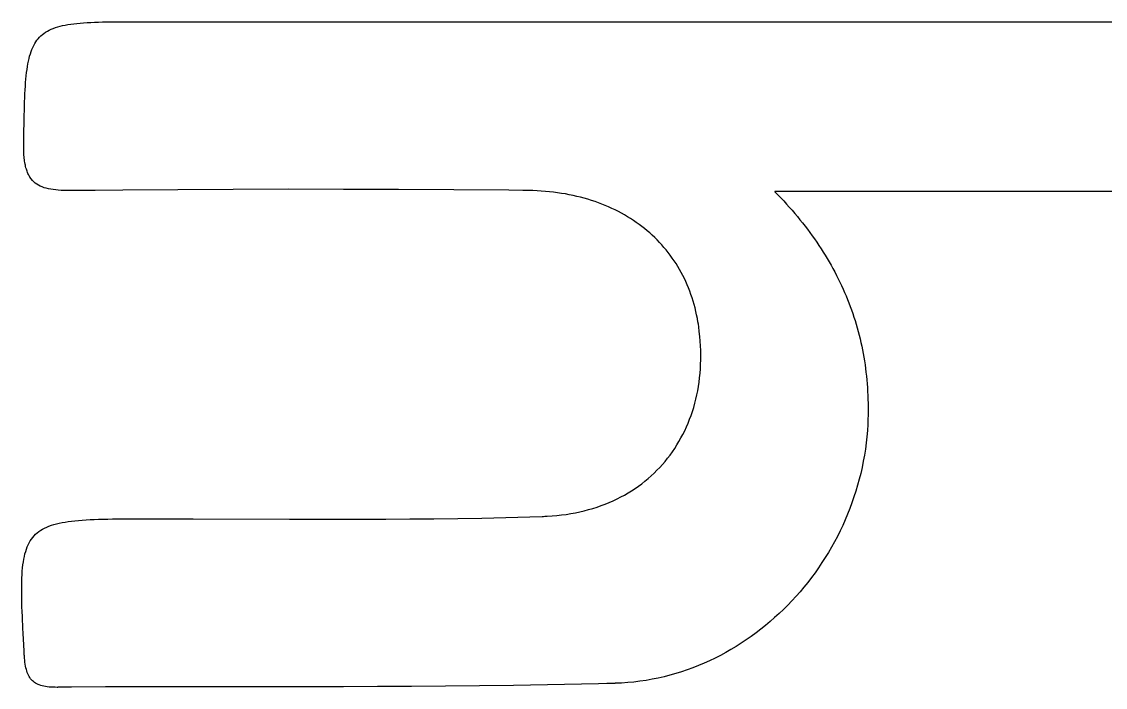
# Model space of a CAD drawing. Extents: x -2412.6 to -2376.5, y -227.2 to -193.2.
# Drawn here: x -2412.604 to -2408.006, y -199.585 to -196.761 of the extents above; entities that cross this region are included whole.
import ezdxf

# ---------------------------------------------------------------- set-up
doc = ezdxf.new("R2010")
doc.units = 0
doc.layers.add('WORK_LAYER', color=254, linetype='CONTINUOUS')

msp = doc.modelspace()

# ---------------------------------------------------------------- linework, layer by layer
at = {"layer": 'WORK_LAYER'}
msp.add_lwpolyline([(-2406.6388, -197.4818), (-2408.5634, -197.4818), (-2409.0445, -197.4818), (-2409.2851, -197.4818), (-2409.4054, -197.4818), (-2409.4073, -197.4818), (-2409.4082, -197.4818), (-2409.4087, -197.4818), (-2409.4089, -197.4818), (-2409.4088, -197.4819), (-2409.4086, -197.4821), (-2409.4082, -197.4825), (-2409.3955, -197.4955), (-2409.3831, -197.5086), (-2409.3708, -197.5217), (-2409.3588, -197.5348), (-2409.347, -197.548), (-2409.3353, -197.5613), (-2409.3239, -197.5746), (-2409.3127, -197.5879), (-2409.3017, -197.6013), (-2409.2909, -197.6148), (-2409.2803, -197.6283), (-2409.2699, -197.6418), (-2409.2598, -197.6554), (-2409.2498, -197.6691), (-2409.2401, -197.6828), (-2409.2305, -197.6966), (-2409.2212, -197.7104), (-2409.212, -197.7242), (-2409.2031, -197.7382), (-2409.1944, -197.7522), (-2409.1859, -197.7662), (-2409.1776, -197.7803), (-2409.1695, -197.7945), (-2409.1616, -197.8087), (-2409.1539, -197.8229), (-2409.1464, -197.8373), (-2409.1391, -197.8517), (-2409.1321, -197.8661), (-2409.1252, -197.8806), (-2409.1185, -197.8952), (-2409.1121, -197.9099), (-2409.1058, -197.9246), (-2409.0998, -197.9393), (-2409.0939, -197.9541), (-2409.0883, -197.969), (-2409.0829, -197.984), (-2409.0776, -197.999), (-2409.0726, -198.0141), (-2409.0678, -198.0292), (-2409.0632, -198.0444), (-2409.0587, -198.0597), (-2409.0545, -198.0751), (-2409.0505, -198.0905), (-2409.0467, -198.106), (-2409.0431, -198.1215), (-2409.0397, -198.1372), (-2409.0365, -198.1529), (-2409.0335, -198.1686), (-2409.0307, -198.1845), (-2409.0281, -198.2004), (-2409.0257, -198.2163), (-2409.0236, -198.2324), (-2409.0216, -198.2485), (-2409.0198, -198.2647), (-2409.0182, -198.281), (-2409.0168, -198.2973), (-2409.0156, -198.3138), (-2409.0147, -198.3302), (-2409.0139, -198.3468), (-2409.0133, -198.3635), (-2409.0129, -198.3802), (-2409.0127, -198.397), (-2409.0128, -198.4139), (-2409.013, -198.4308), (-2409.0134, -198.4479), (-2409.0137, -198.4565), (-2409.0142, -198.4697), (-2409.0158, -198.4961), (-2409.018, -198.5224), (-2409.0209, -198.5486), (-2409.0243, -198.5746), (-2409.0283, -198.6006), (-2409.0329, -198.6264), (-2409.0381, -198.652), (-2409.0439, -198.6775), (-2409.0502, -198.7028), (-2409.0571, -198.728), (-2409.0645, -198.7529), (-2409.0725, -198.7777), (-2409.0811, -198.8023), (-2409.0901, -198.8266), (-2409.0997, -198.8508), (-2409.1098, -198.8747), (-2409.1204, -198.8983), (-2409.1315, -198.9217), (-2409.1431, -198.9449), (-2409.1552, -198.9678), (-2409.1678, -198.9904), (-2409.1809, -199.0127), (-2409.1944, -199.0347), (-2409.2083, -199.0564), (-2409.2228, -199.0778), (-2409.2376, -199.0989), (-2409.2529, -199.1196), (-2409.2687, -199.14), (-2409.2848, -199.16), (-2409.3014, -199.1797), (-2409.3184, -199.199), (-2409.3357, -199.218), (-2409.3535, -199.2365), (-2409.3716, -199.2546), (-2409.3902, -199.2724), (-2409.4091, -199.2897), (-2409.4283, -199.3066), (-2409.4479, -199.323), (-2409.4679, -199.339), (-2409.4882, -199.3546), (-2409.5089, -199.3697), (-2409.5298, -199.3843), (-2409.5511, -199.3984), (-2409.5727, -199.4121), (-2409.5946, -199.4252), (-2409.6168, -199.4378), (-2409.6393, -199.4499), (-2409.662, -199.4615), (-2409.6851, -199.4726), (-2409.7084, -199.4831), (-2409.732, -199.493), (-2409.7558, -199.5024), (-2409.7799, -199.5112), (-2409.8042, -199.5194), (-2409.8287, -199.527), (-2409.8535, -199.534), (-2409.8785, -199.5404), (-2409.9037, -199.5462), (-2409.9291, -199.5513), (-2409.9546, -199.5558), (-2409.9804, -199.5597), (-2410.0064, -199.5629), (-2410.0325, -199.5654), (-2410.0588, -199.5672), (-2410.0852, -199.5684), (-2410.087, -199.5685), (-2410.0893, -199.5685), (-2410.0938, -199.5687), (-2410.1028, -199.5689), (-2410.1208, -199.5694), (-2410.1569, -199.5704), (-2410.2289, -199.5722), (-2410.3731, -199.5754), (-2410.5174, -199.5778), (-2410.6616, -199.5797), (-2410.8058, -199.581), (-2410.9501, -199.5819), (-2411.0944, -199.5825), (-2411.2386, -199.5828), (-2411.3829, -199.5829), (-2411.6715, -199.5829), (-2411.96, -199.583), (-2412.1043, -199.5834), (-2412.2486, -199.584), (-2412.3929, -199.5849), (-2412.4289, -199.5852), (-2412.447, -199.5854), (-2412.4492, -199.5854), (-2412.4503, -199.5854), (-2412.4506, -199.5854), (-2412.4507, -199.5854), (-2412.4508, -199.5854), (-2412.4514, -199.5855), (-2412.4526, -199.5855), (-2412.4619, -199.5854), (-2412.4708, -199.5852), (-2412.4794, -199.5847), (-2412.4875, -199.5841), (-2412.4953, -199.5832), (-2412.5027, -199.5821), (-2412.5098, -199.5808), (-2412.5164, -199.5792), (-2412.5228, -199.5774), (-2412.5288, -199.5753), (-2412.5344, -199.573), (-2412.5398, -199.5704), (-2412.5448, -199.5675), (-2412.5496, -199.5644), (-2412.554, -199.5609), (-2412.5582, -199.5572), (-2412.562, -199.5532), (-2412.5656, -199.5488), (-2412.569, -199.5442), (-2412.572, -199.5392), (-2412.5749, -199.534), (-2412.5775, -199.5283), (-2412.5798, -199.5224), (-2412.582, -199.5161), (-2412.5839, -199.5094), (-2412.5857, -199.5024), (-2412.5872, -199.495), (-2412.5886, -199.4872), (-2412.5897, -199.4791), (-2412.5907, -199.4705), (-2412.5916, -199.4616), (-2412.5923, -199.4523), (-2412.5926, -199.4475), (-2412.5926, -199.4469), (-2412.5926, -199.4467), (-2412.5926, -199.4459), (-2412.5927, -199.4442), (-2412.5931, -199.4377), (-2412.5938, -199.4247), (-2412.5945, -199.412), (-2412.5952, -199.3994), (-2412.5958, -199.3871), (-2412.5965, -199.3749), (-2412.5971, -199.3629), (-2412.5977, -199.3511), (-2412.5983, -199.3396), (-2412.5989, -199.3282), (-2412.5994, -199.3169), (-2412.5999, -199.3059), (-2412.6009, -199.2844), (-2412.6017, -199.2636), (-2412.6024, -199.2435), (-2412.603, -199.2241), (-2412.6034, -199.2054), (-2412.6036, -199.1874), (-2412.6037, -199.17), (-2412.6036, -199.1533), (-2412.6033, -199.1372), (-2412.6028, -199.1218), (-2412.602, -199.1069), (-2412.601, -199.0927), (-2412.5998, -199.079), (-2412.5984, -199.0659), (-2412.5966, -199.0533), (-2412.5946, -199.0414), (-2412.5923, -199.0299), (-2412.5897, -199.019), (-2412.5867, -199.0086), (-2412.5835, -198.9987), (-2412.5799, -198.9892), (-2412.5759, -198.9803), (-2412.5716, -198.9718), (-2412.567, -198.9637), (-2412.5619, -198.9561), (-2412.5565, -198.949), (-2412.5506, -198.9422), (-2412.5444, -198.9358), (-2412.5377, -198.9299), (-2412.5305, -198.9243), (-2412.5229, -198.919), (-2412.5149, -198.9142), (-2412.5064, -198.9096), (-2412.4973, -198.9054), (-2412.4878, -198.9015), (-2412.4778, -198.8979), (-2412.4673, -198.8946), (-2412.4562, -198.8915), (-2412.4446, -198.8888), (-2412.4324, -198.8863), (-2412.4196, -198.884), (-2412.4063, -198.8819), (-2412.3924, -198.8801), (-2412.3779, -198.8785), (-2412.3628, -198.8771), (-2412.347, -198.8758), (-2412.3306, -198.8747), (-2412.3136, -198.8738), (-2412.2959, -198.873), (-2412.2775, -198.8723), (-2412.2585, -198.8718), (-2412.2388, -198.8713), (-2412.2183, -198.871), (-2412.1972, -198.8707), (-2412.1753, -198.8705), (-2412.164, -198.8704), (-2412.1526, -198.8704), (-2412.141, -198.8703), (-2412.1293, -198.8703), (-2412.1173, -198.8702), (-2412.1051, -198.8702), (-2412.0927, -198.8702), (-2412.0802, -198.8701), (-2411.9781, -198.87), (-2411.876, -198.8701), (-2411.4676, -198.8714), (-2411.2634, -198.8718), (-2411.1614, -198.8717), (-2411.0593, -198.8714), (-2410.9572, -198.8709), (-2410.8552, -198.87), (-2410.7531, -198.8687), (-2410.6511, -198.8669), (-2410.5491, -198.8647), (-2410.4471, -198.8619), (-2410.3961, -198.8602), (-2410.3897, -198.86), (-2410.3844, -198.8598), (-2410.374, -198.8594), (-2410.3533, -198.8581), (-2410.333, -198.8563), (-2410.3129, -198.8541), (-2410.293, -198.8514), (-2410.2735, -198.8483), (-2410.2542, -198.8447), (-2410.2352, -198.8407), (-2410.2166, -198.8363), (-2410.1982, -198.8314), (-2410.1801, -198.8262), (-2410.1623, -198.8205), (-2410.1448, -198.8143), (-2410.1276, -198.8078), (-2410.1107, -198.8009), (-2410.0941, -198.7936), (-2410.0779, -198.7858), (-2410.0619, -198.7777), (-2410.0463, -198.7693), (-2410.031, -198.7604), (-2410.016, -198.7512), (-2410.0014, -198.7416), (-2409.9871, -198.7316), (-2409.9732, -198.7213), (-2409.9595, -198.7106), (-2409.9463, -198.6996), (-2409.9333, -198.6883), (-2409.9208, -198.6766), (-2409.9085, -198.6645), (-2409.8967, -198.6522), (-2409.8852, -198.6395), (-2409.874, -198.6266), (-2409.8632, -198.6133), (-2409.8528, -198.5997), (-2409.8428, -198.5858), (-2409.8331, -198.5716), (-2409.8239, -198.5571), (-2409.815, -198.5424), (-2409.8065, -198.5273), (-2409.7984, -198.512), (-2409.7906, -198.4964), (-2409.7833, -198.4806), (-2409.7764, -198.4645), (-2409.7698, -198.4481), (-2409.7637, -198.4315), (-2409.758, -198.4147), (-2409.7527, -198.3976), (-2409.7478, -198.3803), (-2409.7434, -198.3627), (-2409.7393, -198.3449), (-2409.7357, -198.327), (-2409.7325, -198.3088), (-2409.7297, -198.2903), (-2409.7274, -198.2717), (-2409.7255, -198.2529), (-2409.7241, -198.2339), (-2409.7231, -198.2148), (-2409.7225, -198.1954), (-2409.7224, -198.1759), (-2409.7228, -198.1562), (-2409.7236, -198.1363), (-2409.7248, -198.1163), (-2409.7266, -198.0961), (-2409.7288, -198.0757), (-2409.7314, -198.0552), (-2409.7329, -198.0449), (-2409.7337, -198.0398), (-2409.7339, -198.0385), (-2409.7341, -198.0375), (-2409.7344, -198.0356), (-2409.7371, -198.0203), (-2409.74, -198.0052), (-2409.7433, -197.9903), (-2409.7469, -197.9756), (-2409.7508, -197.961), (-2409.7549, -197.9465), (-2409.7594, -197.9323), (-2409.7642, -197.9182), (-2409.7692, -197.9043), (-2409.7745, -197.8906), (-2409.7802, -197.8771), (-2409.7861, -197.8637), (-2409.7923, -197.8505), (-2409.7988, -197.8376), (-2409.8055, -197.8248), (-2409.8126, -197.8122), (-2409.8199, -197.7998), (-2409.8275, -197.7876), (-2409.8353, -197.7756), (-2409.8435, -197.7638), (-2409.8518, -197.7522), (-2409.8605, -197.7408), (-2409.8694, -197.7296), (-2409.8786, -197.7187), (-2409.888, -197.7079), (-2409.8977, -197.6974), (-2409.9077, -197.6871), (-2409.9179, -197.6769), (-2409.9283, -197.6671), (-2409.939, -197.6574), (-2409.9499, -197.648), (-2409.9611, -197.6388), (-2409.9725, -197.6298), (-2409.9842, -197.6211), (-2409.9961, -197.6125), (-2410.0082, -197.6043), (-2410.0206, -197.5962), (-2410.0332, -197.5885), (-2410.046, -197.5809), (-2410.0591, -197.5736), (-2410.0723, -197.5666), (-2410.0858, -197.5598), (-2410.0995, -197.5532), (-2410.1135, -197.5469), (-2410.1276, -197.5409), (-2410.142, -197.5351), (-2410.1565, -197.5296), (-2410.1713, -197.5243), (-2410.1863, -197.5193), (-2410.2015, -197.5146), (-2410.2169, -197.5101), (-2410.2325, -197.5059), (-2410.2483, -197.502), (-2410.2643, -197.4984), (-2410.2805, -197.495), (-2410.2968, -197.4919), (-2410.3134, -197.4892), (-2410.3301, -197.4866), (-2410.3471, -197.4844), (-2410.3642, -197.4825), (-2410.3815, -197.4808), (-2410.399, -197.4795), (-2410.4167, -197.4784), (-2410.4345, -197.4777), (-2410.4525, -197.4772), (-2410.457, -197.4772), (-2410.4594, -197.4771), (-2410.463, -197.4771), (-2410.4777, -197.4769), (-2410.5362, -197.4763), (-2410.7703, -197.4744), (-2411.0045, -197.473), (-2411.2386, -197.4723), (-2411.4728, -197.4721), (-2411.7069, -197.4727), (-2411.9411, -197.4738), (-2412.1752, -197.4756), (-2412.2923, -197.4767), (-2412.3508, -197.4773), (-2412.3654, -197.4775), (-2412.3728, -197.4776), (-2412.3764, -197.4776), (-2412.3773, -197.4776), (-2412.3777, -197.4776), (-2412.3778, -197.4776), (-2412.3783, -197.4776), (-2412.3852, -197.4777), (-2412.3988, -197.4777), (-2412.4119, -197.4776), (-2412.4245, -197.4772), (-2412.4366, -197.4767), (-2412.4482, -197.4759), (-2412.4594, -197.4749), (-2412.4701, -197.4736), (-2412.4804, -197.472), (-2412.4902, -197.4701), (-2412.4995, -197.4678), (-2412.5084, -197.4652), (-2412.5169, -197.4621), (-2412.5249, -197.4586), (-2412.5324, -197.4547), (-2412.5395, -197.4504), (-2412.5462, -197.4455), (-2412.5524, -197.4401), (-2412.5582, -197.4342), (-2412.5635, -197.4277), (-2412.5685, -197.4207), (-2412.5708, -197.4169), (-2412.573, -197.413), (-2412.5751, -197.4089), (-2412.577, -197.4047), (-2412.5789, -197.4003), (-2412.5807, -197.3957), (-2412.5824, -197.391), (-2412.5839, -197.3861), (-2412.5854, -197.381), (-2412.5868, -197.3757), (-2412.588, -197.3703), (-2412.5892, -197.3647), (-2412.5902, -197.3589), (-2412.5912, -197.3529), (-2412.592, -197.3467), (-2412.5928, -197.3403), (-2412.5934, -197.3337), (-2412.594, -197.3269), (-2412.5944, -197.3199), (-2412.5947, -197.3127), (-2412.595, -197.3052), (-2412.5951, -197.2976), (-2412.5952, -197.2897), (-2412.5951, -197.2817), (-2412.5951, -197.2796), (-2412.5951, -197.2786), (-2412.5951, -197.2781), (-2412.5951, -197.2778), (-2412.595, -197.2771), (-2412.5948, -197.2654), (-2412.5944, -197.2425), (-2412.594, -197.2203), (-2412.5936, -197.1987), (-2412.5932, -197.1779), (-2412.5928, -197.1577), (-2412.5923, -197.1382), (-2412.5917, -197.1193), (-2412.5912, -197.1011), (-2412.5905, -197.0835), (-2412.5897, -197.0665), (-2412.5889, -197.0502), (-2412.5879, -197.0344), (-2412.5869, -197.0192), (-2412.5856, -197.0046), (-2412.5843, -196.9905), (-2412.5828, -196.977), (-2412.5811, -196.964), (-2412.5793, -196.9516), (-2412.5772, -196.9396), (-2412.575, -196.9282), (-2412.5725, -196.9173), (-2412.5698, -196.9069), (-2412.5669, -196.8969), (-2412.5637, -196.8874), (-2412.5603, -196.8783), (-2412.5566, -196.8697), (-2412.5526, -196.8616), (-2412.5483, -196.8538), (-2412.5437, -196.8464), (-2412.5388, -196.8395), (-2412.5336, -196.8329), (-2412.528, -196.8267), (-2412.5221, -196.8209), (-2412.5158, -196.8154), (-2412.5091, -196.8103), (-2412.502, -196.8055), (-2412.4945, -196.801), (-2412.4866, -196.7968), (-2412.4783, -196.7929), (-2412.4696, -196.7893), (-2412.4604, -196.786), (-2412.4507, -196.783), (-2412.4406, -196.7802), (-2412.43, -196.7776), (-2412.4189, -196.7753), (-2412.4073, -196.7732), (-2412.3952, -196.7713), (-2412.3825, -196.7696), (-2412.3693, -196.7681), (-2412.3556, -196.7668), (-2412.3413, -196.7657), (-2412.3264, -196.7647), (-2412.3109, -196.7638), (-2412.2948, -196.7631), (-2412.2781, -196.7625), (-2412.2608, -196.762), (-2412.2429, -196.7616), (-2412.2243, -196.7613), (-2412.205, -196.7611), (-2412.1851, -196.7609), (-2412.1645, -196.7608), (-2412.1432, -196.7608), (-2412.1212, -196.7608), (-2412.0984, -196.7608), (-2412.075, -196.7608), (-2412.0746, -196.7608), (-2412.0744, -196.7608), (-2412.0741, -196.7608), (-2412.0736, -196.7608), (-2412.0696, -196.7608), (-2412.0617, -196.7608), (-2412.0457, -196.7608), (-2412.0139, -196.7609), (-2411.9503, -196.7609), (-2411.823, -196.7611), (-2411.3139, -196.7615), (-2410.2957, -196.7619), (-2409.2776, -196.762), (-2408.2594, -196.7616), (-2407.2412, -196.7607)], dxfattribs=at)

doc.saveas('drawing.dxf')
